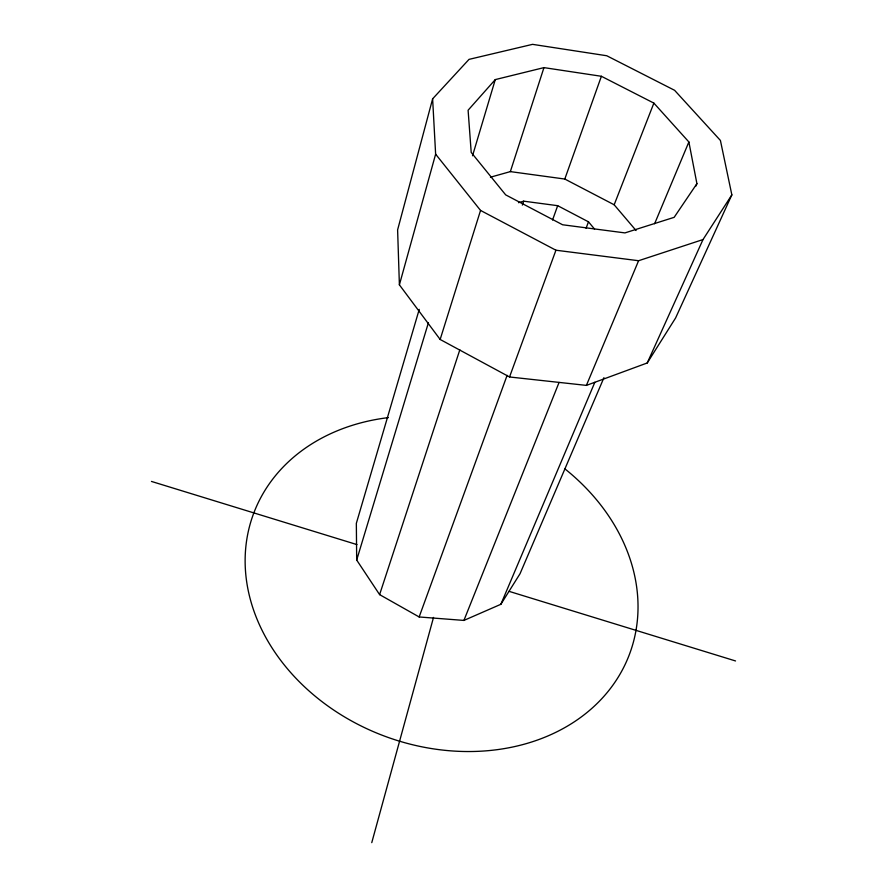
<?xml version="1.0" encoding="UTF-8"?>
<svg xmlns="http://www.w3.org/2000/svg" width="887" height="887" viewBox="0 0 887 887"><rect width="100%" height="100%" fill="white"/><g stroke="black" fill="none" stroke-linecap="round" stroke-linejoin="round"><path stroke-width="1.33" d="M432.623 98.834L397.609 229.888L399.394 284.827L440.152 339.466L509.537 376.975L586.396 385.39L647.233 362.971L675.606 317.956L731.853 194.874L720.41 140.445L674.586 90.297L606.752 55.748L532.555 44.35L469.023 59.374L432.623 98.834L435.628 154.161L399.394 284.827M371.764 842.65L433.521 617.407M419.241 309.375L356.341 523.341L356.685 560.041L379.603 594.623L419.152 616.964L463.912 620.423L500.867 604.291L520.026 573.745L603.947 377.674M472.527 155.768L495.279 79.597L543.953 67.623L601.386 76.282L653.874 103.114L688.877 141.964L696.916 183.664L695.829 186.181M356.685 560.041L428.421 322.702M440.152 339.466L480.543 210.43L435.628 154.161M490.444 177.2L510.347 171.612L543.953 67.623M379.603 594.623L459.832 349.8M522.354 205.097L523.674 201.172L557.679 205.684L588.491 221.839L594.556 229.079M510.347 171.612L564.797 179.041L601.386 76.282M552.557 219.998L557.679 205.684M419.152 616.964L507.12 375.334M509.537 376.975L555.938 250.223L638.585 260.723L703.003 239.557L731.853 194.874M586.041 228.292L588.491 221.839M636.079 230.531L614.17 204.786L653.874 103.114M463.912 620.423L559.076 382.419M586.396 385.39L638.585 260.723M654.617 223.724L688.877 141.964M500.867 604.291L594.844 382.297M647.233 362.971L703.003 239.557M696.916 183.664L674.153 217.337L624.958 232.904L562.591 224.766L505.679 194.874L471.208 152.442L468.103 110.221L495.279 79.597M518.474 202.691L523.674 201.172M151.455 481.43L356.984 544.607M509.049 591.341L735.545 660.959M564.797 179.041L614.17 204.786M480.543 210.43L555.938 250.223M564.709 468.713A200.673 162.665 20.4 0 1 566.172 726.83A200.673 162.665 20.4 0 1 267.397 640.27A200.673 162.665 20.4 0 1 388.34 417.622"/></g></svg>
